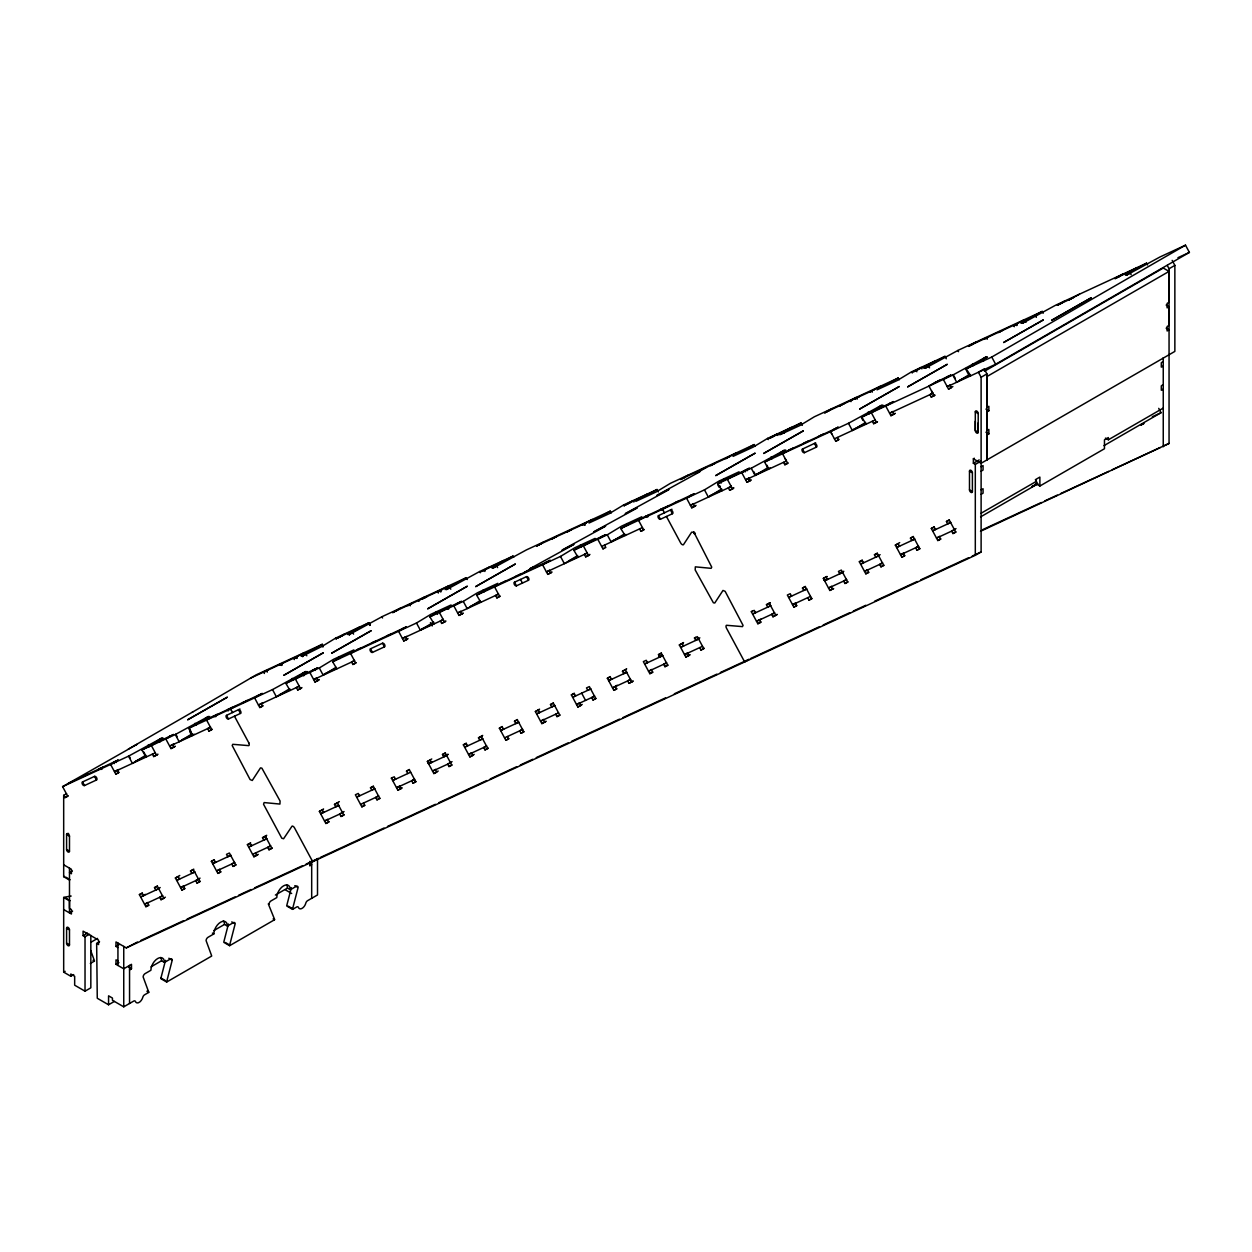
<?xml version="1.0" encoding="UTF-8"?>
<svg xmlns="http://www.w3.org/2000/svg" width="1252" height="1252" viewBox="0 0 1252 1252"><rect width="100%" height="100%" fill="white"/><g stroke="black" fill="none" stroke-linecap="round" stroke-linejoin="round"><path stroke-width="1.5" d="M73.696 974.572L70.785 976.247L63.68 972.147L63.68 897.465A2.739 1.581 -60 0 1 64.228 897.246L71.161 896.041M63.68 897.465L69.486 900.83L69.486 912.911L72.6 911.112M975.308 421.22L975.292 430.531A2.05 1.189 60 0 0 976.763 433.051A2.05 1.189 60 0 0 978.203 432.222L978.203 413.567A2.05 1.189 60 0 0 976.763 411.063A2.05 1.189 60 0 0 975.308 411.892L975.292 430.531L978.203 432.222L978.203 422.894M981.114 461.033L975.308 464.398L973.367 463.271L973.367 458.795L981.114 463.271L981.114 377.259L978.407 372.235L984.228 368.886L986.92 373.894L986.92 459.922L986.92 435.007L988.861 433.896L988.861 429.42L986.92 430.531L986.92 411.892L988.861 410.781L988.861 406.305L986.92 407.416L986.92 376.555L1169.055 271.402L1169.055 302.264L1167.114 303.391L1167.114 307.867L1169.055 306.74L1169.055 325.379L1167.114 326.506L1167.114 330.982L1169.055 329.855L1166.144 328.18M1169.055 354.77L1169.055 268.742L1167.255 265.408M1172.169 260.369L1174.861 265.393L1174.861 351.405L981.114 463.271M228.427 924.039L223.889 941.661A2.739 1.581 -60 0 0 223.811 942.349L229.617 945.698A2.739 1.581 -60 0 1 229.695 945.025L235.157 923.866A2.739 1.581 -60 0 0 233.216 922.74L227.41 926.104A9.593 5.54 -60 0 0 220.618 922.192A9.593 5.54 -60 0 0 213.842 933.929L208.035 937.294A2.739 1.581 -60 0 0 206.095 940.643L211.541 955.495A2.739 1.581 -60 0 1 211.635 956.09L166.672 982.038L160.866 978.688A2.739 1.581 -60 0 1 160.945 978L165.499 960.362M160.741 957.498A9.593 5.54 -60 0 1 161.555 960.753L164.466 962.444L170.272 959.079A2.739 1.581 -60 0 1 172.213 960.206L166.766 981.349A2.739 1.581 -60 0 0 166.672 982.038M291.372 887.699L286.818 905.321A2.739 1.581 -60 0 0 286.739 906.01L292.561 909.375L296.646 907.011A2.739 1.581 -60 0 1 298.461 907.45A5.478 3.161 -60 0 0 302.123 908.326A5.478 3.161 -60 0 0 305.77 903.224A2.739 1.581 -60 0 1 307.601 900.673L317.507 894.961L317.507 858.841M292.561 909.375A2.739 1.581 -60 0 1 292.639 908.686L298.086 887.527A2.739 1.581 -60 0 0 296.161 886.4L290.339 889.765L287.444 888.091A9.593 5.54 -60 0 0 286.614 884.835M693.78 531.975L711.746 567.156L711.105 568.33L695.329 566.843L695.173 569.926L713.374 602.775L714.767 603.01L722.983 590.443L725.143 591.335L743.078 625.421L742.436 626.61L726.41 625.28A2.739 1.581 60 0 0 726.504 628.191L744.658 661.948L749.025 659.428M694.547 532.648L694.124 533.477L695.361 533.352L694.39 533.915L694.171 532.288L691.652 532.163L683.435 544.745A2.739 1.581 60 0 1 680.697 543.008L666.44 516.481M533.962 566.921L530.003 568.658L573.322 544.823C577.892 541.787 558.173 552.774 562.617 549.753L604.966 526.56C609.536 523.477 589.817 534.51 594.277 531.49L636.611 508.296C641.18 505.213 621.305 516.309 625.922 513.21L668.255 490.017C672.825 486.95 652.949 498.046 657.566 494.947L699.899 471.754C699.273 471.268 688.303 477.967 706.504 467.309M1117.817 277.365L1122.684 274.219L1114.937 278.695L1119.757 276.238M66.591 793.658L63.68 795.333L64.901 797.618L67.78 796.288L62.6 786.632L128.518 756.161L161.727 738.07L158.331 740.292L159.301 742.107M146.077 757.037L141.883 749.979L175.296 734.533L208.489 716.441L205.109 718.664L206.079 720.479M192.025 733.891L179.192 741.763L175.296 734.533M467.231 579.535L466.26 577.72L382.423 616.485L349.214 634.576L352.61 632.354L353.58 634.154M1043.198 313.235L1042.212 311.419L958.375 350.184L925.165 368.276L928.561 366.053L929.532 367.853M866.008 424.178L861.83 417.104L952.835 375.037L986.044 356.945L982.632 359.167L983.618 360.983M953.21 374.802L955.276 378.354M533.962 566.921L524.369 572.461M323.251 646.095L322.28 644.295L301.059 656.111L305.832 653.967L306.803 655.782M305.832 653.967L302.514 656.064L322.312 646.251L335.646 638.113L369.058 622.667L370.342 625.077M369.058 622.667L347.821 634.529L352.61 632.354M303.281 675.532L302.311 673.717L305.707 671.495L272.513 689.586L188.661 728.351L192.558 735.581L189.928 729.212M450.798 589.207L449.828 587.407L446.432 589.629L479.626 571.538L513.038 556.091L513.68 557.297M497.576 567.579L496.606 565.779L493.21 568.001L526.403 549.91L610.256 511.145L611.226 512.96M782.03 454.179L781.06 452.379L784.456 450.157L751.247 468.232L717.834 483.679L722.028 490.753M878.763 408.324L878.262 407.432L881.674 405.21L848.465 423.286L764.612 462.051L768.509 469.281L767.179 465.321M1026.264 322.014L1025.779 321.107L1022.383 323.329L1055.577 305.238L1146.582 263.17L1147.552 264.97M1131.119 274.657L1130.149 272.842L1126.753 275.064L1159.947 256.989L1185.503 245.173L1189.4 252.403L995.637 364.269L947.216 386.665L950.315 384.865M290.057 690.462L285.879 683.404L319.291 667.958L333.595 659.303L353.878 649.913L332.656 661.776L336.835 668.834M658.317 491.926L657.034 489.516L623.621 504.963L609.317 513.617L589.019 523.007L610.256 511.145M480.831 602.275L476.636 595.201L560.489 556.436L574.793 547.781L595.091 538.391L573.854 550.254L578.033 557.312M802.313 425.351L801.014 422.941L767.601 438.388L753.297 447.042L733.03 456.385L754.236 444.57L755.206 446.385M573.854 550.254L607.267 534.807L621.571 526.153L641.853 516.763L620.773 528.547L625.124 535.512M620.773 528.547L704.469 489.861L718.773 481.206L739.071 471.816L717.834 483.679M946.293 358.776L945.01 356.366L911.597 371.813L897.293 380.467L877.026 389.826L898.232 377.994L899.202 379.81M952.835 375.037L956.716 382.267L969.564 374.395M332.656 661.776L416.493 623.011L430.798 614.356L451.096 604.966L429.859 616.829L434.053 623.887M429.859 616.829L463.271 601.383L477.575 592.728L497.873 583.338L476.636 595.201M62.6 786.632L136.812 744.455L135.373 745.112M128.267 749.165L192.855 711.887M83.524 776.287L85.465 775.176M264.375 673.466L263.718 672.261L265.659 671.135M86.404 774.957L88.344 773.846L87.624 774.174M263.718 672.261L268.538 669.804M98.407 769.417L100.348 768.29L100.989 769.495M103.227 766.96L101.287 768.086L101.944 769.291M281.184 665.469L280.542 664.264L278.601 665.375L283.421 662.934M294.376 659.601L293.719 658.395L295.66 657.269L296.301 658.474M293.719 658.395L304.346 652.589M345.145 633.715L337.398 638.191L342.219 635.75M160.084 740.902L162.024 739.775M168.723 736.896L170.663 735.785M351.499 632.949L350.857 631.744L348.917 632.87L359.543 627.064M64.901 797.618L68.14 795.756M117.578 769.886L114.48 771.686L155.279 752.812M118.815 769.51L117.359 770.34L118.658 772.766L115.779 774.096L110.599 764.44L118.345 759.964L68.406 783.283M400.343 608.206L392.596 612.666L397.416 610.225M217.222 714.25L215.281 715.377L215.923 716.582M115.779 774.096L119.018 772.218M232.34 707.27L230.399 708.382L232.528 712.591M412.534 603.229L407.714 605.686L409.654 604.559L410.296 605.765M230.587 708.961L236.393 705.612M242.403 702.841L244.343 701.715M424.522 597.689L422.597 598.8L427.401 596.359M245.282 701.511L247.223 700.384M172.776 744.377L169.677 746.161L210.477 727.302M174.012 743.985L172.557 744.83L173.856 747.241L174.826 746.677M257.521 695.846L259.461 694.735M438.357 593.025L437.715 591.82L439.64 590.694L440.297 591.899M437.715 591.82L448.341 586.014M152.4 754.142L153.699 756.552L157.893 754.142M153.699 756.552L157.549 754.674M157.204 742.233L173.543 734.454L165.796 738.93L170.976 748.571L175.17 746.145M239.977 708.976L226.534 715.361A2.05 1.189 60 0 0 226.424 717.662A2.05 1.189 60 0 0 228.474 718.977L240.478 713.421A2.05 1.189 60 0 0 240.587 711.12A2.05 1.189 60 0 0 238.537 709.806L240.478 713.421M210.508 726.942L207.597 728.633L208.896 731.043L211.776 729.713L206.596 720.057L214.342 715.581L214.984 716.801M489.141 567.14L481.378 571.616L486.199 569.175M304.079 674.327L306.004 673.2M312.718 670.321L314.643 669.21L315.301 670.415M494.837 565.168L492.912 566.295L503.539 560.489M208.896 731.043L212.12 729.18M261.574 703.311L258.475 705.111L299.275 686.237M262.81 702.935L261.355 703.78L262.654 706.191L259.774 707.521L254.579 697.865L262.341 693.405L212.402 716.707M358.322 649.021L350.576 653.481L355.756 663.137L352.876 664.468L351.593 662.058L354.488 660.383M544.338 541.631L536.576 546.107L541.396 543.65M359.261 648.802L361.202 647.675M259.774 707.521L262.998 705.658M371.515 643.137L373.44 642.026M553.634 537.984L551.694 539.111L556.514 536.654M374.395 641.807L376.32 640.695M299.291 685.893L296.395 687.567L297.694 689.977L301.529 688.099M386.383 636.266L388.323 635.14M568.518 531.114L566.577 532.225L571.397 529.784M389.262 634.936L391.203 633.809M316.772 677.802L313.673 679.586L354.472 660.727M401.501 629.271L403.441 628.16M584.277 525.324L583.635 524.118L581.695 525.245L592.321 519.439M297.694 689.977L301.889 687.567M301.2 675.657L317.523 667.879L309.776 672.355L314.972 681.996L319.166 679.57M314.972 681.996L318.822 680.102M450 606.625L448.06 607.752L448.717 608.957M630.194 502.6L625.374 505.041L633.121 500.565L633.903 502.021M456.698 603.746L458.639 602.635M638.833 498.609L636.892 499.72L647.519 493.914M352.876 664.468L356.116 662.605M405.554 636.736L402.455 638.536L443.255 619.662M406.79 636.36L405.335 637.205L406.634 639.615L407.604 639.052M502.318 582.446L494.571 586.922L499.751 596.562L496.872 597.893L495.573 595.482L498.484 593.808M688.318 475.056L680.572 479.532L685.392 477.075M68.531 833.425L66.591 834.552L66.591 849.466A2.05 1.189 60 0 0 68.046 851.986A2.05 1.189 60 0 0 69.486 851.141L69.486 836.226A2.05 1.189 60 0 0 68.046 833.707A2.05 1.189 60 0 0 66.591 834.552L69.486 836.226M503.257 582.227L505.198 581.116M356.382 650.132L406.321 626.829L398.574 631.29L403.754 640.946L407.949 638.52M515.495 576.562L517.436 575.45M697.63 471.409L695.689 472.536L700.51 470.079M518.375 575.231L520.316 574.12M443.286 619.317L440.375 620.992L441.674 623.418L445.524 621.524M530.378 569.691L532.319 568.564M712.498 464.539L710.573 465.65L715.377 463.209M533.258 568.361L535.199 567.234M460.752 611.226L457.653 613.01L498.452 594.152M545.496 562.696L547.437 561.585M727.615 457.543L725.69 458.67L736.317 452.864M441.674 623.418L445.868 620.992M445.18 609.082L461.518 601.304L453.772 605.78L458.952 615.421L463.146 612.995M458.952 615.421L462.802 613.527M591.101 541.38L583.354 545.856L588.55 555.512L589.504 554.949M592.055 541.177L593.98 540.05M774.174 436.025L769.37 438.466L777.116 433.99L777.883 435.446M600.694 537.186L602.619 536.059M781.53 434.35L780.888 433.145L782.813 432.034M780.888 433.145L791.514 427.339M496.872 597.893L500.096 596.03M549.55 570.161L546.451 571.961L587.251 553.087M832.314 408.481L824.552 412.957L829.372 410.5M649.178 514.541L647.253 515.652L647.894 516.857M500.377 583.557L550.317 560.254L542.554 564.73L547.75 574.371L551.944 571.945M659.491 510.002L661.416 508.875L662.073 510.08M841.61 404.85L839.669 405.961L844.49 403.504M547.75 574.371L551.6 572.477M664.296 507.545L662.371 508.656L663.012 509.861M587.266 552.742L584.371 554.433L585.67 556.843L588.55 555.512M668.365 505.886L662.543 509.251L664.499 512.866M674.358 503.116L676.299 501.989M677.238 501.786L679.179 500.659M859.373 396.634L854.553 399.075L856.493 397.964L857.135 399.169M689.476 496.121L691.417 495.01M880.297 386.289L869.671 392.095L871.611 390.968L872.253 392.173M585.67 556.843L589.864 554.417M589.176 542.507L605.514 534.729L597.752 539.205L602.948 548.846L603.918 548.282M671.948 509.251L658.489 515.636A2.05 1.189 59.6 0 0 658.38 517.921A2.05 1.189 59.6 0 0 660.446 519.251L672.434 513.711A2.05 1.189 60.4 0 0 672.543 511.379A2.05 1.189 60.4 0 0 670.493 510.08L672.434 513.711M735.096 474.805L727.349 479.281L732.53 488.937L733.5 488.374M736.035 474.602L737.976 473.475M921.879 368.87L921.096 367.431L913.35 371.891L918.17 369.45M925.525 367.775L924.868 366.57L926.809 365.459L927.45 366.664M924.868 366.57L935.494 360.764M639.569 528.907L640.852 531.317L644.091 529.455M693.545 503.586L690.431 505.385L731.231 486.527M790.294 449.296L782.547 453.772L787.727 463.412L784.847 464.742L783.549 462.332M976.294 341.906L968.547 346.381L973.367 343.924M791.233 449.077L793.173 447.966M644.357 516.982L694.297 493.679L686.55 498.155L691.73 507.796L695.94 505.37M803.471 443.427L805.412 442.3M985.606 338.275L983.665 339.386L988.485 336.945M691.73 507.796L695.58 505.902M806.351 442.097L808.291 440.97M731.262 486.167L728.351 487.857L729.65 490.268L732.53 488.937M818.354 436.541L821.015 435.086M1000.473 331.389L998.548 332.516L1003.353 330.058M821.234 435.211L823.174 434.084M748.727 478.076L745.629 479.86L786.428 461.002L785.129 458.592M749.964 477.685L748.508 478.53L749.807 480.94L750.777 480.377M833.472 429.546L838.292 427.104L830.53 431.58L831.829 433.99M1014.308 326.725L1013.666 325.52L1015.607 324.393L1016.248 325.598M1013.666 325.52L1024.293 319.714M729.65 490.268L733.844 487.842M72.397 870.954L69.486 872.628L71.427 873.755L71.427 869.279L63.68 864.803M733.156 475.932L749.494 468.154L741.747 472.63L746.928 482.27L751.122 479.845M815.647 442.848L802.485 449.061A2.05 1.189 60 0 0 802.375 451.362A2.05 1.189 60 0 0 804.426 452.676L816.429 447.136A2.05 1.189 60.1 0 0 816.539 444.82A2.05 1.189 60.1 0 0 814.489 443.521L816.429 447.136M879.076 408.246L871.329 412.706L876.525 422.362L877.495 421.799M1065.092 300.856L1057.345 305.332L1062.15 302.874M880.031 408.027L881.956 406.9M888.67 404.036L890.61 402.909M1070.789 298.884L1068.864 299.995L1079.49 294.189M784.847 464.742L788.071 462.88M935.087 395.162L934.117 395.726L928.921 386.085L936.684 381.61M937.623 381.39L939.563 380.279L928.921 386.085M830.53 431.58L835.726 441.22L838.95 439.358M946.262 377.4L948.202 376.289M1128.396 272.247L1126.456 273.374L1137.082 267.568M892.723 411.501L889.624 413.285L932.818 393.316L931.519 390.906M872.347 421.282L873.646 423.692L876.869 421.83M970.707 375.741L966.2 368.855L991.756 357.039L1185.503 245.173M877.151 409.357L893.49 401.579L885.727 406.055L890.923 415.695L895.117 413.27M890.923 415.695L894.773 413.802M932.85 392.971L929.939 394.646L931.238 397.056L934.117 395.726M931.238 397.056L934.462 395.194M934.743 382.721L951.082 374.958L943.335 379.419L948.515 389.075L952.866 386.555M984.479 371.249L1163.249 268.038L1169.055 271.402M981.114 377.259L986.92 373.894M1169.055 268.742L1174.861 265.393M147.47 902.942L148.753 905.352L145.874 906.683L139.395 894.632L142.305 892.958M160.178 887.543L155.811 890.047L154.512 887.637L157.423 885.962M145.342 894.366L140.694 897.042L158.691 888.717M183.465 886.306L184.764 888.717L181.884 890.047L175.39 877.996L179.756 875.477M194.717 871.736L191.806 873.411L190.507 871.001L193.747 869.138M179.787 878.607L176.689 880.406L194.686 872.081M114.386 1001.428L108.564 1004.777L97.265 998.251L96.654 943.46L98.579 944.571L98.579 940.096L83.086 931.144L83.086 935.62L87.452 933.116M219.46 869.655L220.759 872.065L217.879 873.395L211.385 861.345L214.295 859.67M83.086 935.62L85.026 936.746L89.377 934.227M215.782 861.971L212.684 863.755L230.681 855.429M147.689 902.489L144.59 904.273L162.588 895.962M257.724 854.866L253.874 856.759L247.395 844.709L250.619 842.831M230.712 855.085L227.801 856.775L226.502 854.349L229.398 853.019L235.877 865.085L232.997 866.415L231.698 864.005L234.609 862.331M266.707 838.449L263.796 840.123L262.513 837.713L266.707 835.287M162.603 895.603L159.708 897.293L160.992 899.703L163.871 898.373L157.392 886.306L154.512 887.637M262.513 837.713L266.363 835.82M251.777 845.319L248.679 847.119L266.676 838.793M145.874 906.683L148.785 905.008M183.684 885.837L180.585 887.637L198.583 879.311M160.992 899.703L165.358 897.183M200.054 878.121L195.703 880.641L197.002 883.051L199.882 881.721L193.387 869.671L190.507 871.001M90.833 942.302L97.562 938.421M181.884 890.047L184.78 888.372M327.445 819.731L328.744 822.141L325.864 823.472L319.385 811.421L323.579 808.995M219.679 869.201L216.58 870.985L234.578 862.675M319.385 811.421L323.235 809.528M197.002 883.051L200.226 881.189M338.697 805.161L335.802 806.836L334.503 804.426L339.339 801.624M334.503 804.426L338.353 802.532M323.783 812.032L320.684 813.831L338.682 805.506M96.654 943.46L99.55 941.77M217.879 873.395L220.775 871.721M232.997 866.415L235.892 864.741M270.604 845.679L267.693 847.354L268.992 849.764L271.872 848.433L265.393 836.383M374.708 788.51L371.797 790.2L370.498 787.79L373.409 786.1M359.778 795.396L356.679 797.18L374.677 788.87M253.874 856.759L258.068 854.333M401.704 788.29L397.854 790.184L391.375 778.134L392.345 777.57M268.992 849.764L272.216 847.901M407.792 773.548L406.493 771.138L409.404 769.464M395.773 778.744L392.674 780.544L410.672 772.218M435.446 769.792L436.729 772.202L433.849 773.548L427.37 761.482L431.737 758.962M327.664 819.277L324.565 821.062L342.563 812.736M63.68 972.147L65.135 971.317M448.153 754.393L443.787 756.912L442.488 754.502L445.399 752.812M344.05 811.546L339.683 814.066L340.982 816.476L343.862 815.146L337.383 803.095M325.864 823.472L329.088 821.609M431.768 762.108L428.669 763.892L446.667 755.582M471.441 753.156L472.74 755.566L469.86 756.897L463.365 744.846L466.276 743.172M981.114 462.88L981.114 551.96L975.308 555.309L126.264 947.874L115.998 941.942L115.998 946.418L118.909 944.744M340.982 816.476L344.206 814.614M378.589 795.756L375.678 797.43L376.977 799.84L379.857 798.51L373.378 786.444L370.498 787.79M482.693 738.586L479.782 740.261L478.483 737.851L482.693 735.425M478.483 737.851L482.333 735.957M467.763 745.456L464.664 747.256L482.662 738.93M90.347 963.461L94.432 961.098A2.739 1.581 -60 0 0 94.354 960.519L90.723 950.612M359.559 795.849L358.26 793.439L355.38 794.77L361.859 806.836L364.77 805.146M399.67 785.99L396.555 787.774L414.568 779.448M507.436 736.505L508.735 738.93L505.855 740.261L499.36 728.194L502.271 726.52M376.977 799.84L379.888 798.166M518.688 721.934L515.777 723.625L514.494 721.215L517.389 719.524M414.584 779.104L411.689 780.778L412.972 783.189L415.852 781.858L409.373 769.808L406.493 771.138M503.758 728.82L500.659 730.605L518.657 722.294M397.854 790.184L402.064 787.758M545.7 721.715L541.85 723.609L535.371 711.559L539.565 709.133M126.264 947.874L137.407 942.052M435.665 769.338L432.566 771.122L450.563 762.812M973.367 458.795L974.338 458.232M535.371 711.559L539.221 709.665M412.972 783.189L415.883 781.514M554.683 705.299L551.772 706.973L550.489 704.563L553.384 702.888M452.035 761.623L447.684 764.143L448.967 766.553L451.847 765.222L445.368 753.156L442.488 754.502M539.768 712.169L536.654 713.969L554.667 705.643M433.849 773.548L438.216 771.029M579.426 703.217L580.725 705.643L577.845 706.973L571.366 694.907L574.261 693.232M471.66 752.702L468.561 754.486L486.558 746.161M973.367 463.271L979.174 459.922M448.967 766.553L451.878 764.878M486.574 745.816L483.679 747.491L484.978 749.901L487.857 748.571L481.363 736.52M469.86 756.897L474.211 754.377M575.763 695.533L572.665 697.317L590.662 689.007M615.421 686.581L616.72 688.991L613.84 690.322L607.361 678.271L610.272 676.596M590.678 688.647L587.783 690.337L586.484 687.927L589.363 686.597L595.842 698.647L592.963 699.978L591.664 697.567L594.575 695.893M484.978 749.901L488.202 748.039M522.585 729.18L519.674 730.855L520.973 733.265L523.852 731.935L517.373 719.884L514.494 721.215M626.673 672.011L623.778 673.686L622.479 671.275L626.673 668.85M622.479 671.275L626.329 669.382M117.938 960.957L115.998 959.846L115.998 964.322L118.909 962.647M611.758 678.897L608.66 680.681L626.657 672.355M505.855 740.261L508.75 738.57M543.65 719.415L540.551 721.199L558.548 712.873M981.114 466.714L983.055 465.587L983.055 470.063L981.114 471.19M1163.249 361.562L1161.308 362.673L1161.308 367.149L1163.249 366.038M520.973 733.265L523.868 731.591M662.684 655.375L659.773 657.05L658.474 654.639L661.385 652.949M647.753 662.245L644.655 664.029L662.652 655.719M541.85 723.609L546.044 721.183M689.68 655.14L685.83 657.034L679.351 644.983L683.545 642.558M579.645 702.763L576.546 704.563L594.543 696.237M679.351 644.983L683.201 643.09M555.669 714.203L556.968 716.613L559.879 714.939M698.679 638.723L695.768 640.398L694.469 637.988L695.439 637.424M70.785 976.247L70.785 974.009L74.666 976.247L74.666 985.199L85.026 991.177L90.833 987.828L90.833 935.338M683.748 645.609L680.65 647.394L698.647 639.068M577.845 706.973L582.211 704.453M617.189 685.235L612.541 687.911L630.538 679.586M592.963 699.978L595.874 698.303M630.57 679.241L627.659 680.916L628.958 683.326L632.808 681.448M129.551 969.909L131.491 968.798L131.491 964.322L123.745 968.798L115.998 964.322M613.84 690.322L616.751 688.647M760.872 619.161L759.416 620.006L760.715 622.416L757.836 623.746L751.341 611.696L752.311 611.132M651.635 669.476L648.536 671.275L666.533 662.95M628.958 683.326L633.152 680.916M666.565 662.605L663.654 664.28L664.953 666.69L667.832 665.36L661.353 653.309L658.474 654.639M770.669 605.436L767.758 607.11L766.459 604.7L769.698 602.838M766.459 604.7L770.309 602.807M755.738 612.322L752.64 614.106L770.637 605.78M647.534 662.699L646.235 660.289L643.356 661.619L649.835 673.686L652.746 671.995M687.645 652.84L684.531 654.624L702.544 646.298M664.953 666.69L667.864 665.015M806.664 588.8L803.753 590.475L802.469 588.064L805.365 586.39M791.733 595.67L788.635 597.454L806.632 589.144M685.83 657.034L690.04 654.608M833.676 588.565L829.826 590.459L823.346 578.408L826.57 576.546M151.007 966.857L161.555 960.753M213.951 930.518L224.499 924.43L227.41 926.104M275.377 895.039L287.444 888.091M823.346 578.408L827.196 576.515M699.665 647.628L700.948 650.054L704.187 648.176M981.114 489.829L983.055 488.718L983.055 493.194L981.114 494.305M1163.249 384.677L1161.308 385.804L1161.308 390.28L1163.249 389.153M827.744 579.034L824.63 580.818L842.643 572.493M108.564 1004.777L108.564 995.825L112.445 998.063L112.445 1000.301L123.745 1006.827L133.651 1001.115A2.739 1.581 -60 0 1 135.2 1001.115L136.014 1002.414A5.478 3.161 -60 0 0 142.227 998.83L143.057 996.576A2.739 1.581 -60 0 1 144.606 994.792L148.691 992.429A2.739 1.581 -60 0 0 148.612 991.834L143.151 976.983A2.739 1.581 -60 0 1 145.091 973.618L150.897 970.269A9.593 5.54 -60 0 1 157.689 958.516A9.593 5.54 -60 0 1 164.466 962.444M867.401 570.083L868.7 572.493L865.821 573.823L859.341 561.757L862.237 560.082M759.635 619.552L756.537 621.336L774.534 613.01M842.659 572.148L839.763 573.823L838.464 571.413L841.344 570.083L847.823 582.149L844.943 583.479L843.645 581.069L846.555 579.379M880.109 554.667L875.758 557.187L874.459 554.777L877.37 553.102M774.565 612.666L771.655 614.341L772.953 616.767L776.803 614.873M757.836 623.746L761.059 621.884M863.739 562.383L860.64 564.183L878.638 555.857M903.396 553.431L904.695 555.841L901.816 557.171L895.337 545.121L899.687 542.601M795.63 602.901L792.532 604.7L810.529 596.375M772.953 616.767L777.148 614.341M914.649 538.861L911.753 540.535L910.454 538.125L913.365 536.451M899.734 545.747L896.635 547.531L914.633 539.205M791.514 596.124L790.231 593.714L787.351 595.044L793.831 607.11L796.726 605.436M831.625 586.265L828.527 588.049L846.524 579.723M939.391 536.795L940.69 539.205L937.811 540.535L931.332 528.469L934.242 526.795M807.65 597.705L808.948 600.115L811.844 598.44M950.659 522.225L947.748 523.899L946.449 521.489L949.36 519.815M935.729 529.095L932.63 530.895L950.628 522.569M829.826 590.459L833.049 588.596M867.62 569.613L864.522 571.413L882.519 563.087M844.943 583.479L847.854 581.789M882.55 562.743L879.64 564.417L880.938 566.827L883.818 565.497L877.339 553.447L874.459 554.777M865.821 573.823L868.731 572.148M903.615 552.977L900.517 554.761L918.514 546.435M880.938 566.827L883.849 565.153M918.545 546.091L915.635 547.781L916.933 550.191L919.813 548.861L913.334 536.795L910.454 538.125M901.816 557.171L904.726 555.497M229.617 945.698L274.564 919.75A2.739 1.581 -60 0 0 274.485 919.156L268.304 903.881M939.61 536.325L936.512 538.125L954.509 529.799M916.933 550.191L919.844 548.501M981.114 513.242L1036.014 481.55L1036.014 479.313L1039.88 477.075L1039.88 486.026L1035.529 483.507M1105.438 438.106L1108.349 439.796L1163.249 408.089M955.996 528.61L951.63 531.13L952.928 533.54L955.808 532.21L949.329 520.159L946.449 521.489M937.811 540.535L940.721 538.861M980.613 516.873L1037.705 483.914L1035.373 479.579M1103.967 445.649L1161.058 412.69L1158.726 408.355M952.928 533.54L955.839 531.865M1143.78 423.364L1140.869 425.038L1143.749 423.708M1039.88 486.026L1104.467 448.732L1104.467 439.796L1108.349 437.558L1108.349 439.796M980.504 531.302L1169.055 443.443L1169.055 354.457M141.883 749.979L163.12 738.117L158.331 740.292M188.661 728.351L209.898 716.488L205.109 718.664M466.26 577.72L445.055 589.535L449.828 587.407M285.879 683.404L307.116 671.542L302.311 673.717M513.038 556.091L491.833 567.907L496.606 565.779M657.034 489.516L635.813 501.348L656.095 491.989L670.399 483.335L754.236 444.57M801.014 422.941L779.777 434.804L800.075 425.43L814.379 416.76L898.232 377.994M945.01 356.366L923.788 368.198L928.561 366.053M764.612 462.051L785.849 450.188L781.06 452.379M1042.212 311.419L1020.99 323.282L1025.779 321.107M861.83 417.104L883.067 405.241L878.262 407.432M1146.582 263.17L1125.376 274.986L1130.149 272.842M966.2 368.855L987.437 356.992L982.632 359.167M336.021 667.316L323.173 675.188L319.291 667.958M480.001 600.741L467.168 608.613L463.271 601.383M767.977 467.591L755.144 475.463L751.247 468.232M145.733 755.253L132.415 763.391L128.518 756.161M289.728 688.678L276.395 696.816L272.513 689.586M433.708 622.103L420.39 630.241L416.493 623.011M577.704 555.528L564.37 563.666L560.489 556.436M624.482 533.9L611.148 542.038L607.267 534.807M721.684 488.953L708.366 497.091L704.469 489.861M865.68 422.378L852.346 430.516L848.465 423.286M322.28 644.295L256.363 674.765L192.213 712.294M250.541 678.13L298.539 655.938M339.339 637.08L353.737 630.413M394.536 611.555L442.519 589.363M483.319 570.505L497.717 563.838M538.517 544.98L586.515 522.788M627.315 503.93L641.713 497.263M682.512 478.405L730.495 456.213M771.295 437.355L785.693 430.704M826.492 411.83L874.491 389.638M915.29 370.78L929.688 364.129M970.488 345.255L1018.486 323.063M1059.27 304.205L1073.668 297.553M1116.878 277.568L1131.276 270.917M1177.944 257.693L1189.4 252.403M788.353 450.407L836.352 428.215M82.538 781.937L94.542 776.381A2.05 1.189 60 0 1 96.592 777.695A2.05 1.189 60 0 1 96.482 779.996L84.494 785.552A2.05 1.189 60 0 1 82.429 784.237A2.05 1.189 60 0 1 82.538 781.937L84.494 785.552M370.514 648.786L382.517 643.231A2.05 1.189 60 0 1 384.567 644.545A2.05 1.189 60 0 1 384.458 646.846L372.47 652.402A2.05 1.189 60 0 1 370.404 651.087A2.05 1.189 60 0 1 370.514 648.786L372.47 652.402M514.509 582.211L526.513 576.656A2.05 1.189 60 0 1 528.563 577.97A2.05 1.189 60 0 1 528.454 580.286L516.45 585.826A2.05 1.189 60 0 1 514.4 584.512A2.05 1.189 60 0 1 514.509 582.211L516.45 585.826M135.435 761.326L145.952 756.458M181.884 739.854L194.138 734.188M279.431 694.75L289.948 689.883M324.111 674.092L336.381 668.412M421.658 628.989L433.928 623.308M469.86 606.704L480.361 601.836M569.159 560.786L577.923 556.733M612.087 540.942L626.11 534.463M709.634 495.839L721.903 490.174M756.083 474.367L770.09 467.888M851.876 430.078L865.899 423.599M959.455 380.342L970.065 375.428M601.649 546.435L642.448 527.577M834.427 438.81L875.226 419.952M873.646 423.692L876.525 422.362M170.976 748.571L173.856 747.241M403.754 640.946L406.634 639.615M602.948 548.846L605.827 547.515L604.528 545.105M640.852 531.317L643.731 529.987L638.551 520.347L646.298 515.871L646.955 517.076M746.928 482.27L749.807 480.94M835.726 441.22L838.605 439.89L837.306 437.48M948.515 389.075L951.395 387.744L950.096 385.334M1152.325 416.728L1161.058 412.69M139.395 894.632L142.274 893.302L143.573 895.712M175.39 877.996L178.269 876.666L179.568 879.076M211.385 861.345L214.264 860.014L215.563 862.425M247.395 844.709L250.275 843.378L251.558 845.789M391.375 778.134L394.255 776.803L395.554 779.213M427.37 761.482L430.25 760.152L431.549 762.562M463.365 744.846L466.245 743.516L467.544 745.926M499.36 728.194L502.24 726.864L503.539 729.274M550.489 704.563L553.368 703.233L559.847 715.283L556.968 716.613M571.366 694.907L574.245 693.577L575.544 695.987M607.361 678.271L610.24 676.941L611.539 679.351M694.469 637.988L697.348 636.658L703.827 648.708L700.948 650.054M751.341 611.696L754.22 610.366L755.519 612.776M802.469 588.064L805.349 586.734L811.828 598.785L808.948 600.115M859.341 561.757L862.221 560.427L863.52 562.837M895.337 545.121L898.216 543.791L899.515 546.201M931.332 528.469L934.211 527.139L935.51 529.549M428.106 763.485L431.596 761.873M444.35 755.973L447.856 754.361M658.583 656.924L662.089 655.312M696.331 639.475L699.837 637.847M824.066 580.412L827.572 578.8M840.327 572.9L843.817 571.288M1037.251 483.679L1031.945 486.574L1037.705 483.914M252.575 854.349L270.573 846.023M360.56 804.41L378.558 796.1M504.556 737.851L522.553 729.525M361.859 806.836L364.739 805.49L363.44 803.08M649.835 673.686L652.715 672.355L651.416 669.945M793.831 607.11L796.71 605.78L795.411 603.37M982.773 529.58L1041.32 502.506M1044.872 500.863L1057.283 495.135M1060.835 493.491L1108.74 471.347M1112.277 469.703L1160.181 447.559M1163.734 445.915L1169.055 443.443M140.944 940.408L183.559 920.705M187.111 919.062L235.063 896.902M238.6 895.258L251.042 889.515M254.594 887.871L302.53 865.711M306.083 864.068L318.509 858.324L312.703 861.673L294.533 827.901A2.739 1.581 60 0 0 292.092 826.085L283.594 838.746L281.794 838.214L263.53 804.238L264.141 802.579L279.932 804.066L280.072 800.998L261.871 768.133L260.479 767.899L252.262 780.481L250.103 779.573L232.168 745.488L232.809 744.314L248.835 745.644A2.739 1.581 60 0 0 248.741 742.718M320.277 857.495L384.004 828.026M387.557 826.398L435.352 804.3M438.889 802.657L486.699 780.559M490.236 778.916L516.794 766.647M520.331 765.003L532.726 759.275M536.263 757.632L568.126 742.905M571.663 741.262L619.474 719.164M623.011 717.537L665.501 697.88M674.343 693.796L716.833 674.155M720.37 672.512L748.696 659.413M750.48 658.599L819.669 626.61M823.206 624.967L849.826 612.666M853.379 611.023L865.789 605.279M874.663 601.179L917.246 581.491M920.799 579.848L968.688 557.703M972.241 556.06L981.114 551.96M1166.144 305.065L1169.055 306.74M985.95 409.091L988.861 410.781M975.292 411.892L978.203 413.567M985.95 432.222L988.861 433.896M969.486 471.19L972.397 472.865L972.397 491.504A2.05 1.189 60 0 1 970.942 492.349A2.05 1.189 60 0 1 969.486 489.829L969.486 471.19A2.05 1.189 60 0 1 970.942 470.345A2.05 1.189 60 0 1 972.397 472.865M969.486 489.829L972.397 491.504M308.774 863.082L311.685 864.756L309.745 865.883L309.745 861.407M294.83 885.633L297.366 887.105M285.206 889.749L291.669 893.474M288.273 906.166L292.639 908.686M273.108 918.921L274.564 919.75M231.761 921.91L234.421 923.444M212.386 933.084L213.842 933.929M66.591 849.466L69.486 851.141M225.344 942.506L229.695 945.025M65.683 877.12L68.594 878.794M63.68 795.333L63.68 876.697L69.486 880.046A2.739 1.581 -60 0 0 70.049 879.64M65.683 898.075L70.049 900.595A2.739 1.581 -60 0 0 69.486 900.83M168.832 958.249L172.213 960.206M63.68 909.547L71.427 914.023L71.427 909.547L69.486 908.436L69.486 868.152M115.998 946.418L117.938 947.545M160.945 978L165.311 980.519M66.591 928.248L69.486 929.923L69.486 944.837A2.05 1.189 60 0 1 68.046 945.667A2.05 1.189 60 0 1 66.591 943.163L66.591 928.248A2.05 1.189 60 0 1 68.046 927.403A2.05 1.189 60 0 1 69.486 929.923M128.596 967.123L131.491 968.798M66.591 943.163L69.486 944.837M147.157 990.989L148.612 991.834M92.992 960.268L94.432 961.098M147.235 991.584L148.691 992.429M1035.858 316.443L1036.343 317.351M1016.546 324.19L1017.187 325.395M986.545 338.056L987.186 339.261M991.756 357.039L995.637 364.269M972.554 363.831L973.524 365.647M957.874 350.482L958.531 351.687M965.355 368.511L966.325 370.326M966.81 371.234L968.266 373.941M927.748 365.24L928.405 366.445M916.229 370.561L916.871 371.766M911.597 371.813L912.238 373.018M892.504 411.955L893.803 414.365M868.184 412.08L869.17 413.896M856.791 398.292L856.305 397.385L850.499 400.734L850.984 401.642M861.47 417.683L862.925 420.39M802.485 449.061L804.426 452.676M783.768 431.815L784.409 433.02M767.601 438.388L768.258 439.593M770.982 457.027L771.952 458.842M826.226 577.078L827.509 579.488M831.406 586.718L832.705 589.129M753.688 471.566L754.987 473.976M747.256 470.689L746.615 469.484L744.674 470.611L745.331 471.816M724.204 478.655L725.174 480.471M719.884 480.658L721.183 483.069M719.759 485.745L720.401 486.95M717.803 484.853L719.102 487.263M769.338 603.37L775.833 615.421M693.311 504.055L694.61 506.465M658.489 515.636L660.446 519.251M623.621 504.963L624.263 506.168M626.986 523.602L627.956 525.417M682.23 643.653L683.529 646.063M687.411 653.294L688.71 655.704M584.574 523.915L585.232 525.12M580.208 545.23L581.194 547.046M625.358 669.945L631.837 681.996M549.331 570.63L550.63 573.04M526.513 576.656L528.454 580.286M520.503 579.441L522.444 583.056M581.664 693.154L585.545 700.4M484.258 570.286L484.915 571.491M479.626 571.538L480.283 572.743M483.006 590.177L483.976 591.993M538.25 710.228L539.534 712.638M543.431 719.869L544.73 722.279M460.533 611.68L461.832 614.09M440.594 590.49L441.236 591.695M447.762 609.161L447.12 607.956L439.374 612.431L444.554 622.072M436.228 611.805L437.527 614.216M424.835 598.002L424.334 597.11L418.528 600.459L419.013 601.367M430.438 622.62L432.237 625.937M381.923 616.782L382.564 617.987M382.517 643.231L384.458 646.846M369.09 624.216L369.731 625.421M351.796 631.54L352.438 632.745M348.792 633.888L349.433 635.093M335.646 638.113L336.287 639.318M339.01 656.752L339.981 658.568M399.435 786.444L400.734 788.854M322.312 645.844L322.953 647.049M316.553 678.255L317.851 680.665M302.014 655.516L302.671 656.721M296.599 657.05L297.256 658.255M303.782 675.736L303.125 674.531L295.378 679.007L300.574 688.647M292.232 678.381L293.203 680.196M281.481 664.045L282.138 665.25M266.598 670.931L267.255 672.136M322.265 810.091L323.564 812.501M234.468 716.207L248.757 742.749M230.102 709.806L229.46 708.601L227.52 709.712L228.161 710.917M226.534 715.361L228.474 718.977M195.03 723.327L196.001 725.143M255.455 853.019L256.754 855.429M189.913 731.935L191.212 734.345M175.796 734.235L177.08 736.645M159.786 742.311L159.145 741.106L151.398 745.582L156.578 755.222M148.252 744.956L149.223 746.771M143.792 752.045L145.748 755.66M129.019 755.864L130.318 758.274M116.107 762.515L115.466 761.31L113.525 762.421L114.182 763.626M94.542 776.381L96.482 779.996M1163.249 357.728L1163.249 446.808M975.308 464.398L975.308 555.309M311.685 860.281L311.685 898.326M129.551 965.433L129.551 1003.478M123.745 946.418L123.745 1006.827M117.938 943.069L117.938 965.433M85.026 936.746L85.026 991.177M269.024 904.304A2.739 1.581 -60 0 1 270.964 900.955L276.786 897.59A9.593 5.54 -60 0 1 283.562 885.853A9.593 5.54 -60 0 1 290.339 889.765M223.357 920.736A9.593 5.54 -60 0 1 224.499 924.43M64.228 876.29A2.739 1.581 -60 0 1 63.68 876.697M187.737 719.728L227.238 697.239L187.737 719.728M283.735 675.344L323.219 652.855L283.735 675.344M331.733 653.153L371.218 630.664L331.733 653.153M427.73 608.769L467.215 586.28L427.73 608.769M475.729 586.578L515.214 564.089L475.729 586.578M715.706 475.619L755.191 453.13L715.894 475.478M763.704 453.427L803.189 430.938L763.704 453.427M859.686 409.044L899.186 386.555L859.686 409.044M907.684 386.852L947.169 364.363L907.684 386.852M1051.68 320.277L1091.165 297.804L1051.68 320.277M1003.681 342.469L1043.166 319.996L1003.681 342.469"/></g></svg>
